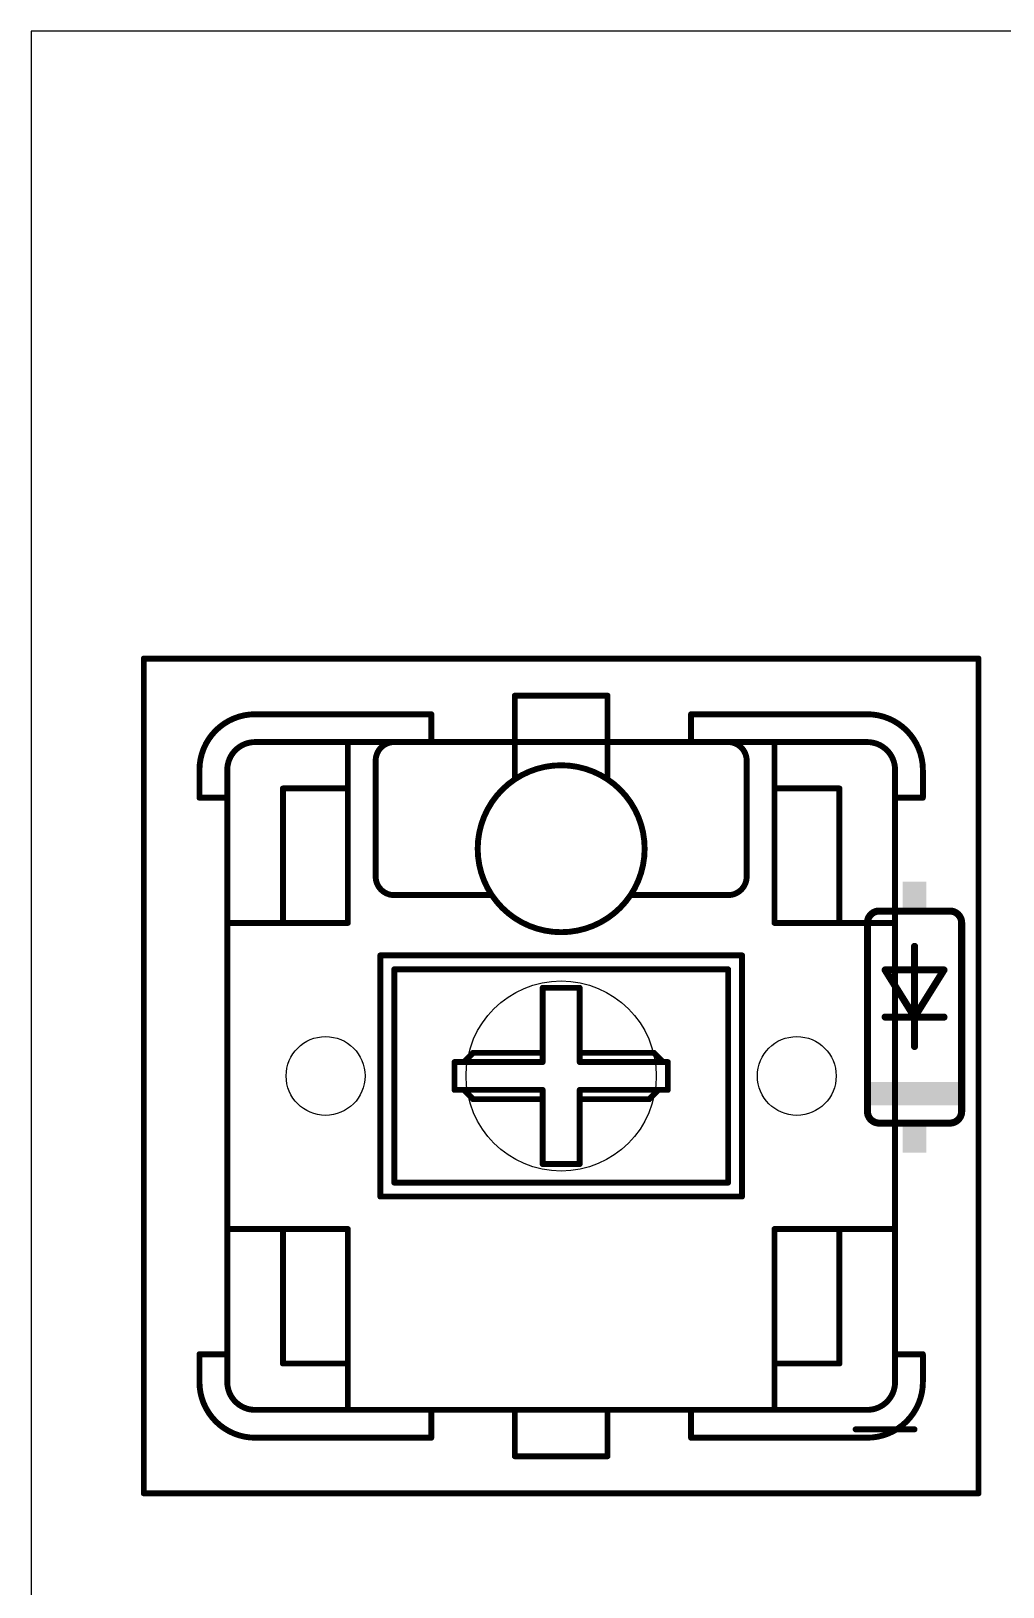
# Model space of a CAD drawing. Extents: x 0 to 155, y -1 to 106.
# Drawn here: x 0 to 20.95, y 72.8 to 106.35 of the extents above; entities that cross this region are included whole.
import ezdxf

# ---------------------------------------------------------------- set-up
doc = ezdxf.new("R2010")
doc.units = 0
doc.layers.add('20', color=7, linetype='CONTINUOUS')
doc.layers.add('21', color=253, linetype='CONTINUOUS')

# ---------------------------------------------------------------- blocks, each defined once
blk = doc.blocks.new('RECT')
blk.add_solid([(-0.5, -0.5), (0.5, -0.5), (-0.5, 0.5), (0.5, 0.5)])

msp = doc.modelspace()

# ---------------------------------------------------------------- linework, layer by layer
at = {"layer": '20'}
for p, q in [((154.92, 106.35), (0, 106.35)), ((0, 106.35), (0, -1.27))]:
    msp.add_line(p, q, dxfattribs=at)
for centre, radius in [((11.43, 83.82), 2.05), ((6.35, 83.82), 0.85), ((16.51, 83.82), 0.85)]:
    msp.add_circle(centre, radius, dxfattribs=at)
at = {"layer": '21'}
for points, const_width in [([(2.4618, 92.82, 1), (2.3982, 92.82)], 0.0635), ([(2.43, 92.8518, 1), (2.43, 92.7883)], 0.0635), ([(20.4617, 92.82, 1), (20.3983, 92.82)], 0.0635), ([(20.43, 92.7883, 1), (20.43, 92.8518)], 0.0635), ([(10.4618, 92.02, 1), (10.3982, 92.02)], 0.0635), ([(10.43, 92.0518, 1), (10.43, 91.9883)], 0.0635), ([(12.4618, 92.02, 1), (12.3982, 92.02)], 0.0635), ([(12.43, 91.9883, 1), (12.43, 92.0518)], 0.0635), ([(4.83, 91.62, 0.4142), (3.63, 90.42)], 0.127), ([(4.83, 91.6518, 1), (4.83, 91.5883)], 0.0635), ([(4.83, 91.5883, 1), (4.83, 91.6518)], 0.0635), ([(8.6618, 91.62, 1), (8.5983, 91.62)], 0.0635), ([(8.63, 91.5883, 1), (8.63, 91.6518)], 0.0635), ([(14.2618, 91.62, 1), (14.1982, 91.62)], 0.0635), ([(14.23, 91.6518, 1), (14.23, 91.5883)], 0.0635), ([(19.23, 90.42, 0.4142), (18.03, 91.62)], 0.127), ([(18.03, 91.6518, 1), (18.03, 91.5883)], 0.0635), ([(18.03, 91.5883, 1), (18.03, 91.6518)], 0.0635), ([(4.83, 91.02, 0.4142), (4.23, 90.42)], 0.127), ([(4.83, 91.0518, 1), (4.83, 90.9883)], 0.0635), ([(4.83, 90.9883, 1), (4.83, 91.0518)], 0.0635), ([(6.8617, 91.02, 1), (6.7983, 91.02)], 0.0635), ([(7.83, 91.02, 0.4142), (7.43, 90.62)], 0.127), ([(7.83, 90.9883, 1), (7.83, 91.0518)], 0.0635), ([(8.63, 91.0518, 1), (8.63, 90.9883)], 0.0635), ([(8.5983, 91.02, 1), (8.6618, 91.02)], 0.0635), ([(8.63, 90.9883, 1), (8.63, 91.0518)], 0.0635), ([(10.4618, 91.02, 1), (10.3982, 91.02)], 0.0635), ([(10.3982, 91.02, 1), (10.4618, 91.02)], 0.0635), ([(10.43, 91.0518, 1), (10.43, 90.9883)], 0.0635), ([(10.43, 90.9883, 1), (10.43, 91.0518)], 0.0635), ([(12.4618, 91.02, 1), (12.3982, 91.02)], 0.0635), ([(12.3982, 91.02, 1), (12.4618, 91.02)], 0.0635), ([(12.43, 91.0518, 1), (12.43, 90.9883)], 0.0635), ([(12.43, 90.9883, 1), (12.43, 91.0518)], 0.0635), ([(14.1982, 91.02, 1), (14.2618, 91.02)], 0.0635), ([(14.23, 91.0518, 1), (14.23, 90.9883)], 0.0635), ([(14.23, 90.9883, 1), (14.23, 91.0518)], 0.0635), ([(15.03, 91.0518, 1), (15.03, 90.9883)], 0.0635), ([(15.43, 90.62, 0.4142), (15.03, 91.02)], 0.127), ([(16.0617, 91.02, 1), (15.9983, 91.02)], 0.0635), ([(18.03, 91.0518, 1), (18.03, 90.9883)], 0.0635), ([(18.63, 90.42, 0.4142), (18.03, 91.02)], 0.127), ([(18.03, 90.9883, 1), (18.03, 91.0518)], 0.0635), ([(7.4618, 90.62, 1), (7.3983, 90.62)], 0.0635), ([(7.3983, 90.62, 1), (7.4618, 90.62)], 0.0635), ([(11.43, 90.52, 1), (11.43, 86.92)], 0.127), ([(11.43, 90.5518, 1), (11.43, 90.4883)], 0.0635), ([(11.43, 86.92, 1), (11.43, 90.52)], 0.127), ([(11.43, 90.4883, 1), (11.43, 90.5518)], 0.0635), ([(15.4618, 90.62, 1), (15.3983, 90.62)], 0.0635), ([(15.3983, 90.62, 1), (15.4618, 90.62)], 0.0635), ([(3.6618, 90.42, 1), (3.5983, 90.42)], 0.0635), ([(3.5983, 90.42, 1), (3.6618, 90.42)], 0.0635), ([(4.2618, 90.42, 1), (4.1983, 90.42)], 0.0635), ([(4.1983, 90.42, 1), (4.2618, 90.42)], 0.0635), ([(10.3982, 90.22, 1), (10.4618, 90.22)], 0.0635), ([(12.3982, 90.22, 1), (12.4618, 90.22)], 0.0635), ([(18.6618, 90.42, 1), (18.5983, 90.42)], 0.0635), ([(18.5983, 90.42, 1), (18.6618, 90.42)], 0.0635), ([(19.2617, 90.42, 1), (19.1983, 90.42)], 0.0635), ([(19.1983, 90.42, 1), (19.2617, 90.42)], 0.0635), ([(5.43, 90.0518, 1), (5.43, 89.9883)], 0.0635), ([(5.4618, 90.02, 1), (5.3983, 90.02)], 0.0635), ([(6.8617, 90.02, 1), (6.7983, 90.02)], 0.0635), ([(6.7983, 90.02, 1), (6.8617, 90.02)], 0.0635), ([(6.83, 89.9883, 1), (6.83, 90.0518)], 0.0635), ([(16.03, 90.0518, 1), (16.03, 89.9883)], 0.0635), ([(16.0617, 90.02, 1), (15.9983, 90.02)], 0.0635), ([(15.9983, 90.02, 1), (16.0617, 90.02)], 0.0635), ([(17.4617, 90.02, 1), (17.3983, 90.02)], 0.0635), ([(17.43, 89.9883, 1), (17.43, 90.0518)], 0.0635), ([(3.63, 89.8518, 1), (3.63, 89.7883)], 0.0635), ([(3.5983, 89.82, 1), (3.6618, 89.82)], 0.0635), ([(4.2618, 89.82, 1), (4.1983, 89.82)], 0.0635), ([(4.1983, 89.82, 1), (4.2618, 89.82)], 0.0635), ([(4.23, 89.7883, 1), (4.23, 89.8518)], 0.0635), ([(18.6618, 89.82, 1), (18.5983, 89.82)], 0.0635), ([(18.63, 89.8518, 1), (18.63, 89.7883)], 0.0635), ([(18.5983, 89.82, 1), (18.6618, 89.82)], 0.0635), ([(19.1983, 89.82, 1), (19.2617, 89.82)], 0.0635), ([(19.23, 89.7883, 1), (19.23, 89.8518)], 0.0635), ([(7.43, 88.12, 0.4142), (7.83, 87.72)], 0.127), ([(7.4618, 88.12, 1), (7.3983, 88.12)], 0.0635), ([(7.3983, 88.12, 1), (7.4618, 88.12)], 0.0635), ([(15.03, 87.72, 0.4142), (15.43, 88.12)], 0.127), ([(15.4618, 88.12, 1), (15.3983, 88.12)], 0.0635), ([(15.3983, 88.12, 1), (15.4618, 88.12)], 0.0635), ([(7.83, 87.7518, 1), (7.83, 87.6882)], 0.0635), ([(7.83, 87.6882, 1), (7.83, 87.7518)], 0.0635), ([(9.93, 87.6882, 1), (9.93, 87.7518)], 0.0635), ([(12.93, 87.7518, 1), (12.93, 87.6882)], 0.0635), ([(15.03, 87.7518, 1), (15.03, 87.6882)], 0.0635), ([(15.03, 87.6882, 1), (15.03, 87.7518)], 0.0635), ([(18.288, 87.376, 0.4142), (18.034, 87.122)], 0.1524), ([(18.288, 87.4141, 1), (18.288, 87.3379)], 0.0762), ([(18.288, 87.3379, 1), (18.288, 87.4141)], 0.0762), ([(20.066, 87.122, 0.4142), (19.812, 87.376)], 0.1524), ([(19.812, 87.4141, 1), (19.812, 87.3379)], 0.0762), ([(19.812, 87.3379, 1), (19.812, 87.4141)], 0.0762), ([(4.23, 87.1518, 1), (4.23, 87.0883)], 0.0635), ([(5.43, 87.1518, 1), (5.43, 87.0883)], 0.0635), ([(5.3983, 87.12, 1), (5.4618, 87.12)], 0.0635), ([(5.43, 87.0883, 1), (5.43, 87.1518)], 0.0635), ([(6.7983, 87.12, 1), (6.8617, 87.12)], 0.0635), ([(6.83, 87.0883, 1), (6.83, 87.1518)], 0.0635), ([(11.43, 86.9518, 1), (11.43, 86.8882)], 0.0635), ([(11.43, 86.8882, 1), (11.43, 86.9518)], 0.0635), ([(16.03, 87.1518, 1), (16.03, 87.0883)], 0.0635), ([(15.9983, 87.12, 1), (16.0617, 87.12)], 0.0635), ([(17.43, 87.1518, 1), (17.43, 87.0883)], 0.0635), ([(17.3983, 87.12, 1), (17.4617, 87.12)], 0.0635), ([(17.43, 87.0883, 1), (17.43, 87.1518)], 0.0635), ([(18.0721, 87.122, 1), (17.9959, 87.122)], 0.0762), ([(17.9959, 87.122, 1), (18.0721, 87.122)], 0.0762), ([(18.63, 87.0883, 1), (18.63, 87.1518)], 0.0635), ([(20.1041, 87.122, 1), (20.0279, 87.122)], 0.0762), ([(20.0279, 87.122, 1), (20.1041, 87.122)], 0.0762), ([(19.0881, 86.614, 1), (19.0119, 86.614)], 0.0762), ([(7.53, 86.4518, 1), (7.53, 86.3882)], 0.0635), ([(7.5617, 86.42, 1), (7.4983, 86.42)], 0.0635), ([(15.3618, 86.42, 1), (15.2982, 86.42)], 0.0635), ([(15.33, 86.3882, 1), (15.33, 86.4518)], 0.0635), ([(7.83, 86.1518, 1), (7.83, 86.0883)], 0.0635), ([(7.8617, 86.12, 1), (7.7983, 86.12)], 0.0635), ([(15.0618, 86.12, 1), (14.9983, 86.12)], 0.0635), ([(15.03, 86.0883, 1), (15.03, 86.1518)], 0.0635), ([(18.415, 86.1441, 1), (18.415, 86.0679)], 0.0762), ([(18.4473, 86.1262, 1), (18.3827, 86.0858)], 0.0762), ([(19.7173, 86.0858, 1), (19.6527, 86.1262)], 0.0762), ([(19.685, 86.0679, 1), (19.685, 86.1441)], 0.0762), ([(11.03, 85.7518, 1), (11.03, 85.6882)], 0.0635), ([(11.0618, 85.72, 1), (10.9983, 85.72)], 0.0635), ([(11.8618, 85.72, 1), (11.7982, 85.72)], 0.0635), ([(11.83, 85.6882, 1), (11.83, 85.7518)], 0.0635), ([(18.415, 85.1281, 1), (18.415, 85.0519)], 0.0762), ([(19.0881, 85.09, 1), (19.0119, 85.09)], 0.0762), ([(19.05, 85.1281, 1), (19.05, 85.0519)], 0.0762), ([(19.0177, 85.1102, 1), (19.0823, 85.0698)], 0.0762), ([(19.0119, 85.09, 1), (19.0881, 85.09)], 0.0762), ([(19.0177, 85.0698, 1), (19.0823, 85.1102)], 0.0762), ([(19.05, 85.0519, 1), (19.05, 85.1281)], 0.0762), ([(19.685, 85.0519, 1), (19.685, 85.1281)], 0.0762), ([(9.53, 84.3518, 1), (9.53, 84.2883)], 0.0635), ([(9.5525, 84.2975, 1), (9.5075, 84.3425)], 0.0635), ([(11.0618, 84.32, 1), (10.9983, 84.32)], 0.0635), ([(10.9983, 84.32, 1), (11.0618, 84.32)], 0.0635), ([(11.03, 84.2883, 1), (11.03, 84.3518)], 0.0635), ([(11.8618, 84.32, 1), (11.7982, 84.32)], 0.0635), ([(11.7982, 84.32, 1), (11.8618, 84.32)], 0.0635), ([(11.83, 84.3518, 1), (11.83, 84.2883)], 0.0635), ([(13.4525, 84.3425, 1), (13.4075, 84.2975)], 0.0635), ([(13.43, 84.2883, 1), (13.43, 84.3518)], 0.0635), ([(19.0119, 84.455, 1), (19.0881, 84.455)], 0.0762), ([(9.13, 84.1518, 1), (9.13, 84.0883)], 0.0635), ([(9.1618, 84.12, 1), (9.0983, 84.12)], 0.0635), ([(9.3075, 84.1425, 1), (9.3525, 84.0975)], 0.0635), ([(9.33, 84.1518, 1), (9.33, 84.0883)], 0.0635), ([(9.33, 84.0883, 1), (9.33, 84.1518)], 0.0635), ([(10.9983, 84.12, 1), (11.0618, 84.12)], 0.0635), ([(11.03, 84.0883, 1), (11.03, 84.1518)], 0.0635), ([(11.7982, 84.12, 1), (11.8618, 84.12)], 0.0635), ([(11.83, 84.1518, 1), (11.83, 84.0883)], 0.0635), ([(13.63, 84.1518, 1), (13.63, 84.0883)], 0.0635), ([(13.6075, 84.0975, 1), (13.6525, 84.1425)], 0.0635), ([(13.63, 84.0883, 1), (13.63, 84.1518)], 0.0635), ([(13.7618, 84.12, 1), (13.6982, 84.12)], 0.0635), ([(13.73, 84.0883, 1), (13.73, 84.1518)], 0.0635), ([(9.13, 83.5518, 1), (9.13, 83.4883)], 0.0635), ([(9.0983, 83.52, 1), (9.1618, 83.52)], 0.0635), ([(9.3525, 83.5425, 1), (9.3075, 83.4975)], 0.0635), ([(9.33, 83.5518, 1), (9.33, 83.4883)], 0.0635), ([(9.33, 83.4883, 1), (9.33, 83.5518)], 0.0635), ([(11.0618, 83.52, 1), (10.9983, 83.52)], 0.0635), ([(11.03, 83.4883, 1), (11.03, 83.5518)], 0.0635), ([(11.8618, 83.52, 1), (11.7982, 83.52)], 0.0635), ([(11.83, 83.5518, 1), (11.83, 83.4883)], 0.0635), ([(13.53, 83.5518, 1), (13.53, 83.4883)], 0.0635), ([(13.5525, 83.4975, 1), (13.5075, 83.5425)], 0.0635), ([(13.53, 83.4883, 1), (13.53, 83.5518)], 0.0635), ([(13.6982, 83.52, 1), (13.7618, 83.52)], 0.0635), ([(13.73, 83.4883, 1), (13.73, 83.5518)], 0.0635), ([(9.53, 83.3518, 1), (9.53, 83.2883)], 0.0635), ([(9.5075, 83.2975, 1), (9.5525, 83.3425)], 0.0635), ([(11.0618, 83.32, 1), (10.9983, 83.32)], 0.0635), ([(10.9983, 83.32, 1), (11.0618, 83.32)], 0.0635), ([(11.03, 83.2883, 1), (11.03, 83.3518)], 0.0635), ([(11.8618, 83.32, 1), (11.7982, 83.32)], 0.0635), ([(11.7982, 83.32, 1), (11.8618, 83.32)], 0.0635), ([(11.83, 83.3518, 1), (11.83, 83.2883)], 0.0635), ([(13.3075, 83.3425, 1), (13.3525, 83.2975)], 0.0635), ([(13.33, 83.2883, 1), (13.33, 83.3518)], 0.0635), ([(18.034, 83.058, 0.4142), (18.288, 82.804)], 0.1524), ([(18.0721, 83.058, 1), (17.9959, 83.058)], 0.0762), ([(17.9959, 83.058, 1), (18.0721, 83.058)], 0.0762), ([(18.288, 82.8421, 1), (18.288, 82.7659)], 0.0762), ([(18.288, 82.7659, 1), (18.288, 82.8421)], 0.0762), ([(19.812, 82.804, 0.4142), (20.066, 83.058)], 0.1524), ([(19.812, 82.8421, 1), (19.812, 82.7659)], 0.0762), ([(19.812, 82.7659, 1), (19.812, 82.8421)], 0.0762), ([(20.1041, 83.058, 1), (20.0279, 83.058)], 0.0762), ([(20.0279, 83.058, 1), (20.1041, 83.058)], 0.0762), ([(11.03, 81.9518, 1), (11.03, 81.8882)], 0.0635), ([(10.9983, 81.92, 1), (11.0618, 81.92)], 0.0635), ([(11.7982, 81.92, 1), (11.8618, 81.92)], 0.0635), ([(11.83, 81.8882, 1), (11.83, 81.9518)], 0.0635), ([(7.83, 81.5518, 1), (7.83, 81.4883)], 0.0635), ([(7.7983, 81.52, 1), (7.8617, 81.52)], 0.0635), ([(14.9983, 81.52, 1), (15.0618, 81.52)], 0.0635), ([(15.03, 81.4883, 1), (15.03, 81.5518)], 0.0635), ([(7.53, 81.2518, 1), (7.53, 81.1882)], 0.0635), ([(7.4983, 81.22, 1), (7.5617, 81.22)], 0.0635), ([(15.2982, 81.22, 1), (15.3618, 81.22)], 0.0635), ([(15.33, 81.1882, 1), (15.33, 81.2518)], 0.0635), ([(4.23, 80.5518, 1), (4.23, 80.4883)], 0.0635), ([(5.43, 80.5518, 1), (5.43, 80.4883)], 0.0635), ([(5.4618, 80.52, 1), (5.3983, 80.52)], 0.0635), ([(5.43, 80.4883, 1), (5.43, 80.5518)], 0.0635), ([(6.8617, 80.52, 1), (6.7983, 80.52)], 0.0635), ([(6.83, 80.4883, 1), (6.83, 80.5518)], 0.0635), ([(16.03, 80.5518, 1), (16.03, 80.4883)], 0.0635), ([(16.0617, 80.52, 1), (15.9983, 80.52)], 0.0635), ([(17.43, 80.5518, 1), (17.43, 80.4883)], 0.0635), ([(17.4617, 80.52, 1), (17.3983, 80.52)], 0.0635), ([(17.43, 80.4883, 1), (17.43, 80.5518)], 0.0635), ([(18.63, 80.4883, 1), (18.63, 80.5518)], 0.0635), ([(3.6618, 77.82, 1), (3.5983, 77.82)], 0.0635), ([(3.63, 77.8518, 1), (3.63, 77.7883)], 0.0635), ([(4.2618, 77.82, 1), (4.1983, 77.82)], 0.0635), ([(4.1983, 77.82, 1), (4.2618, 77.82)], 0.0635), ([(4.23, 77.7883, 1), (4.23, 77.8518)], 0.0635), ([(18.6618, 77.82, 1), (18.5983, 77.82)], 0.0635), ([(18.63, 77.8518, 1), (18.63, 77.7883)], 0.0635), ([(18.5983, 77.82, 1), (18.6618, 77.82)], 0.0635), ([(19.2617, 77.82, 1), (19.1983, 77.82)], 0.0635), ([(19.23, 77.7883, 1), (19.23, 77.8518)], 0.0635), ([(5.43, 77.6518, 1), (5.43, 77.5883)], 0.0635), ([(5.3983, 77.62, 1), (5.4618, 77.62)], 0.0635), ([(6.8617, 77.62, 1), (6.7983, 77.62)], 0.0635), ([(6.7983, 77.62, 1), (6.8617, 77.62)], 0.0635), ([(6.83, 77.5883, 1), (6.83, 77.6518)], 0.0635), ([(16.03, 77.6518, 1), (16.03, 77.5883)], 0.0635), ([(16.0617, 77.62, 1), (15.9983, 77.62)], 0.0635), ([(15.9983, 77.62, 1), (16.0617, 77.62)], 0.0635), ([(17.3983, 77.62, 1), (17.4617, 77.62)], 0.0635), ([(17.43, 77.5883, 1), (17.43, 77.6518)], 0.0635), ([(3.63, 77.22, 0.4142), (4.83, 76.02)], 0.127), ([(3.6618, 77.22, 1), (3.5983, 77.22)], 0.0635), ([(3.5983, 77.22, 1), (3.6618, 77.22)], 0.0635), ([(4.23, 77.22, 0.4142), (4.83, 76.62)], 0.127), ([(4.2618, 77.22, 1), (4.1983, 77.22)], 0.0635), ([(4.1983, 77.22, 1), (4.2618, 77.22)], 0.0635), ([(18.03, 76.02, 0.4142), (19.23, 77.22)], 0.127), ([(18.03, 76.62, 0.4142), (18.63, 77.22)], 0.127), ([(18.6618, 77.22, 1), (18.5983, 77.22)], 0.0635), ([(18.5983, 77.22, 1), (18.6618, 77.22)], 0.0635), ([(19.2617, 77.22, 1), (19.1983, 77.22)], 0.0635), ([(19.1983, 77.22, 1), (19.2617, 77.22)], 0.0635), ([(4.83, 76.6518, 1), (4.83, 76.5883)], 0.0635), ([(4.83, 76.5883, 1), (4.83, 76.6518)], 0.0635), ([(6.7983, 76.62, 1), (6.8617, 76.62)], 0.0635), ([(8.63, 76.6518, 1), (8.63, 76.5883)], 0.0635), ([(8.6618, 76.62, 1), (8.5983, 76.62)], 0.0635), ([(8.63, 76.5883, 1), (8.63, 76.6518)], 0.0635), ([(10.4618, 76.62, 1), (10.3982, 76.62)], 0.0635), ([(10.43, 76.6518, 1), (10.43, 76.5883)], 0.0635), ([(10.43, 76.5883, 1), (10.43, 76.6518)], 0.0635), ([(12.4618, 76.62, 1), (12.3982, 76.62)], 0.0635), ([(14.2618, 76.62, 1), (14.1982, 76.62)], 0.0635), ([(14.23, 76.6518, 1), (14.23, 76.5883)], 0.0635), ([(14.23, 76.5883, 1), (14.23, 76.6518)], 0.0635), ([(15.9983, 76.62, 1), (16.0617, 76.62)], 0.0635), ([(18.03, 76.6518, 1), (18.03, 76.5883)], 0.0635), ([(18.03, 76.5883, 1), (18.03, 76.6518)], 0.0635), ([(17.78, 76.2318, 1), (17.78, 76.1683)], 0.0635), ([(19.05, 76.1683, 1), (19.05, 76.2318)], 0.0635), ([(4.83, 76.0518, 1), (4.83, 75.9883)], 0.0635), ([(4.83, 75.9883, 1), (4.83, 76.0518)], 0.0635), ([(8.5983, 76.02, 1), (8.6618, 76.02)], 0.0635), ([(8.63, 75.9883, 1), (8.63, 76.0518)], 0.0635), ([(14.1982, 76.02, 1), (14.2618, 76.02)], 0.0635), ([(14.23, 76.0518, 1), (14.23, 75.9883)], 0.0635), ([(18.03, 76.0518, 1), (18.03, 75.9883)], 0.0635), ([(18.03, 75.9883, 1), (18.03, 76.0518)], 0.0635), ([(10.3982, 75.62, 1), (10.4618, 75.62)], 0.0635), ([(10.43, 75.6518, 1), (10.43, 75.5883)], 0.0635), ([(12.3982, 75.62, 1), (12.4618, 75.62)], 0.0635), ([(12.43, 75.5883, 1), (12.43, 75.6518)], 0.0635), ([(2.3982, 74.82, 1), (2.4618, 74.82)], 0.0635), ([(2.43, 74.8518, 1), (2.43, 74.7883)], 0.0635), ([(20.3983, 74.82, 1), (20.4617, 74.82)], 0.0635), ([(20.43, 74.7883, 1), (20.43, 74.8518)], 0.0635)]:
    msp.add_lwpolyline(points, format="xyb", dxfattribs=dict(at, const_width=const_width))
for points, const_width in [([(2.43, 92.82), (20.43, 92.82)], 0.127), ([(2.43, 74.82), (2.43, 92.82)], 0.127), ([(20.43, 92.82), (20.43, 74.82)], 0.127), ([(10.43, 92.02), (12.43, 92.02)], 0.127), ([(10.43, 91.02), (10.43, 92.02)], 0.127), ([(12.43, 91.02), (12.43, 92.02)], 0.127), ([(4.83, 91.62), (8.63, 91.62)], 0.127), ([(8.63, 91.02), (8.63, 91.62)], 0.127), ([(14.23, 91.62), (18.03, 91.62)], 0.127), ([(14.23, 91.02), (14.23, 91.62)], 0.127), ([(4.83, 91.02), (8.63, 91.02)], 0.127), ([(6.83, 91.02), (6.83, 90.02)], 0.127), ([(8.63, 91.02), (10.43, 91.02)], 0.127), ([(10.43, 91.02), (12.43, 91.02)], 0.127), ([(10.43, 90.22), (10.43, 91.02)], 0.127), ([(12.43, 91.02), (14.23, 91.02)], 0.127), ([(12.43, 91.02), (12.43, 90.22)], 0.127), ([(14.23, 91.02), (18.03, 91.02)], 0.127), ([(16.03, 91.02), (16.03, 90.02)], 0.127), ([(7.43, 88.12), (7.43, 90.62)], 0.127), ([(15.43, 88.12), (15.43, 90.62)], 0.127), ([(3.63, 89.82), (3.63, 90.42)], 0.127), ([(4.23, 89.82), (4.23, 90.42)], 0.127), ([(18.63, 90.42), (18.63, 89.82)], 0.127), ([(19.23, 90.42), (19.23, 89.82)], 0.127), ([(5.43, 90.02), (5.43, 87.12)], 0.127), ([(6.83, 90.02), (5.43, 90.02)], 0.127), ([(6.83, 90.02), (6.83, 87.12)], 0.127), ([(16.03, 90.02), (16.03, 87.12)], 0.127), ([(17.43, 90.02), (16.03, 90.02)], 0.127), ([(17.43, 90.02), (17.43, 87.12)], 0.127), ([(4.23, 89.82), (3.63, 89.82)], 0.127), ([(4.23, 77.82), (4.23, 89.82)], 0.127), ([(18.63, 89.82), (18.63, 77.82)], 0.127), ([(18.63, 89.82), (19.23, 89.82)], 0.127), ([(7.83, 87.72), (9.93, 87.72)], 0.127), ([(12.93, 87.72), (15.03, 87.72)], 0.127), ([(18.288, 87.376), (19.812, 87.376)], 0.1524), ([(5.43, 87.12), (4.23, 87.12)], 0.127), ([(6.83, 87.12), (5.43, 87.12)], 0.127), ([(17.43, 87.12), (16.03, 87.12)], 0.127), ([(18.63, 87.12), (17.43, 87.12)], 0.127), ([(18.034, 83.058), (18.034, 87.122)], 0.1524), ([(20.066, 83.058), (20.066, 87.122)], 0.1524), ([(19.05, 85.09), (19.05, 86.614)], 0.1524), ([(7.53, 81.22), (7.53, 86.42)], 0.127), ([(7.53, 86.42), (15.33, 86.42)], 0.127), ([(15.33, 86.42), (15.33, 81.22)], 0.127), ([(7.83, 81.52), (7.83, 86.12)], 0.127), ([(7.83, 86.12), (15.03, 86.12)], 0.127), ([(15.03, 86.12), (15.03, 81.52)], 0.127), ([(18.415, 86.106), (19.685, 86.106)], 0.1524), ([(19.05, 85.09), (18.415, 86.106)], 0.1524), ([(19.685, 86.106), (19.05, 85.09)], 0.1524), ([(11.03, 84.32), (11.03, 85.72)], 0.127), ([(11.03, 85.72), (11.83, 85.72)], 0.127), ([(11.83, 85.72), (11.83, 84.32)], 0.127), ([(18.415, 85.09), (19.05, 85.09)], 0.1524), ([(19.05, 84.455), (19.05, 85.09)], 0.1524), ([(19.05, 85.09), (19.685, 85.09)], 0.1524), ([(9.53, 84.32), (9.33, 84.12)], 0.127), ([(11.03, 84.32), (9.53, 84.32)], 0.127), ([(11.03, 84.12), (11.03, 84.32)], 0.127), ([(11.83, 84.32), (11.83, 84.12)], 0.127), ([(13.43, 84.32), (11.83, 84.32)], 0.127), ([(13.63, 84.12), (13.43, 84.32)], 0.127), ([(9.13, 83.52), (9.13, 84.12)], 0.127), ([(9.13, 84.12), (9.33, 84.12)], 0.127), ([(9.33, 84.12), (11.03, 84.12)], 0.127), ([(11.83, 84.12), (13.63, 84.12)], 0.127), ([(13.73, 84.12), (13.63, 84.12)], 0.127), ([(13.73, 84.12), (13.73, 83.52)], 0.127), ([(9.33, 83.52), (9.13, 83.52)], 0.127), ([(11.03, 83.52), (9.33, 83.52)], 0.127), ([(9.33, 83.52), (9.53, 83.32)], 0.127), ([(11.03, 83.32), (11.03, 83.52)], 0.127), ([(13.53, 83.52), (11.83, 83.52)], 0.127), ([(11.83, 83.52), (11.83, 83.32)], 0.127), ([(13.53, 83.52), (13.33, 83.32)], 0.127), ([(13.73, 83.52), (13.53, 83.52)], 0.127), ([(11.03, 83.32), (9.53, 83.32)], 0.127), ([(11.03, 81.92), (11.03, 83.32)], 0.127), ([(11.83, 83.32), (11.83, 81.92)], 0.127), ([(13.33, 83.32), (11.83, 83.32)], 0.127), ([(18.288, 82.804), (19.812, 82.804)], 0.1524), ([(11.83, 81.92), (11.03, 81.92)], 0.127), ([(15.03, 81.52), (7.83, 81.52)], 0.127), ([(15.33, 81.22), (7.53, 81.22)], 0.127), ([(5.43, 80.52), (4.23, 80.52)], 0.127), ([(6.83, 80.52), (5.43, 80.52)], 0.127), ([(5.43, 80.52), (5.43, 77.62)], 0.127), ([(6.83, 80.52), (6.83, 77.62)], 0.127), ([(17.43, 80.52), (16.03, 80.52)], 0.127), ([(16.03, 80.52), (16.03, 77.62)], 0.127), ([(18.63, 80.52), (17.43, 80.52)], 0.127), ([(17.43, 80.52), (17.43, 77.62)], 0.127), ([(3.63, 77.22), (3.63, 77.82)], 0.127), ([(4.23, 77.82), (3.63, 77.82)], 0.127), ([(4.23, 77.22), (4.23, 77.82)], 0.127), ([(18.63, 77.82), (18.63, 77.22)], 0.127), ([(18.63, 77.82), (19.23, 77.82)], 0.127), ([(19.23, 77.82), (19.23, 77.22)], 0.127), ([(6.83, 77.62), (5.43, 77.62)], 0.127), ([(6.83, 77.62), (6.83, 76.62)], 0.127), ([(16.03, 77.62), (16.03, 76.62)], 0.127), ([(17.43, 77.62), (16.03, 77.62)], 0.127), ([(8.63, 76.62), (4.83, 76.62)], 0.127), ([(10.43, 76.62), (8.63, 76.62)], 0.127), ([(8.63, 76.02), (8.63, 76.62)], 0.127), ([(14.23, 76.62), (10.43, 76.62)], 0.127), ([(10.43, 75.62), (10.43, 76.62)], 0.127), ([(12.43, 75.62), (12.43, 76.62)], 0.127), ([(18.03, 76.62), (14.23, 76.62)], 0.127), ([(14.23, 76.02), (14.23, 76.62)], 0.127), ([(17.78, 76.2), (19.05, 76.2)], 0.127), ([(8.63, 76.02), (4.83, 76.02)], 0.127), ([(18.03, 76.02), (14.23, 76.02)], 0.127), ([(10.43, 75.62), (12.43, 75.62)], 0.127), ([(20.43, 74.82), (2.43, 74.82)], 0.127)]:
    msp.add_lwpolyline(points, dxfattribs=dict(at, const_width=const_width))

# ---------------------------------------------------------------- block references
at = {"layer": '21', "rotation": 90}
for p, xscale, yscale in [((19.05, 87.6935), 0.635, 0.508), ((19.05, 83.439), 0.508, 2.032), ((19.05, 82.4865), 0.635, 0.508)]:
    msp.add_blockref('RECT', p, dxfattribs=dict(at, xscale=xscale, yscale=yscale))

doc.saveas('drawing.dxf')
